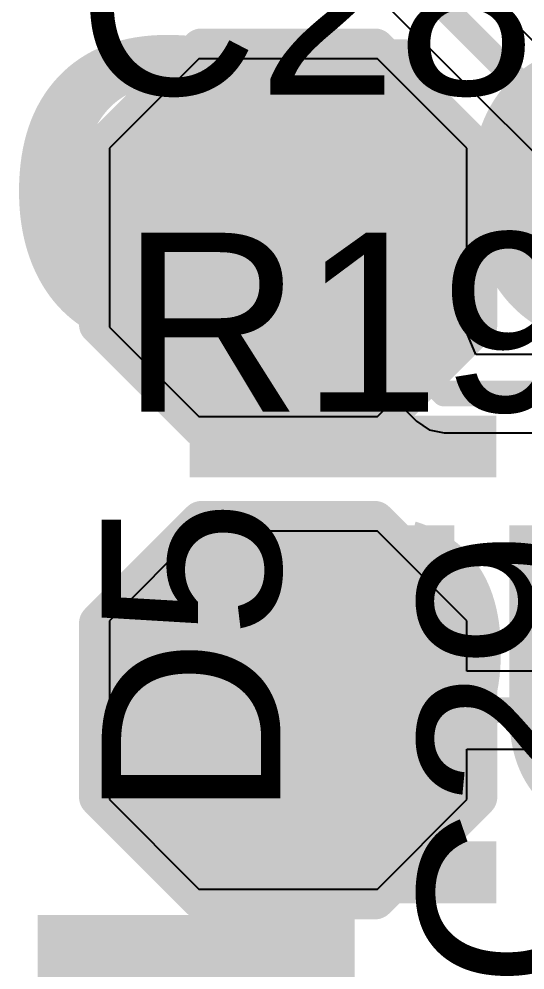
# Model space of a CAD drawing. Header units: inches. Extents: x -25 to 271, y -41 to 15.
# Drawn here: x 56.645 to 59.16, y -19.491 to -14.764 of the extents above; entities that cross this region are included whole.
import ezdxf

# ---------------------------------------------------------------- set-up
doc = ezdxf.new("R2010")
doc.units = ezdxf.units.IN
for name, color, linetype in [('Bottom Layer', 5, 'Continuous'), ('Bottom Overlay', 54, 'Continuous'), ('Bottom Paste', 16, 'Continuous'), ('Bottom Solder', 6, 'Continuous'), ('Top Layer', 1, 'Continuous'), ('Top Overlay', 2, 'Continuous'), ('Top Paste', 8, 'Continuous'), ('Top Solder', 216, 'Continuous')]:
    doc.layers.add(name, color=color, linetype=linetype)
doc.styles.add('Arial', font='', dxfattribs={"height": 0.2})
doc.styles.add('Arial_Bold', font='', dxfattribs={"height": 0.2})
doc.styles.get('Arial').set_extended_font_data('Arial')
doc.styles.get('Arial_Bold').set_extended_font_data('Arial', bold=True)

# ---------------------------------------------------------------- blocks, each defined once
blk = doc.blocks.new('SOD_323_61')
at = {"layer": 'Top Layer'}
for points in [[(-0.74999977, -0.4500003699999999), (-1.55000071, -0.4500003700000001), (-1.55000071, 0.4500003699999999), (-0.74999977, 0.4500003700000001)], [(1.55000071, -0.4500003699999999), (0.74999977, -0.4500003700000001), (0.74999977, 0.4500003699999999), (1.55000071, 0.4500003700000001)]]:
    blk.add_hatch(color=1, dxfattribs=at).paths.add_polyline_path(points)
at = {"layer": 'Top Overlay'}
for points in [[(-2.0066, 0.4826), (-0.9143999999999999, 0.4826), (-0.9143999999999999, 0.7874), (-2.0066, 0.7874)], [(-2.0066, -0.508), (-1.5748, -0.508), (-1.5748, 0.508), (-2.0066, 0.508)], [(-2.0066, -0.7874), (-0.9143999999999999, -0.7874), (-0.9143999999999999, -0.4826), (-2.0066, -0.4826)]]:
    blk.add_hatch(color=2, dxfattribs=at).paths.add_polyline_path(points)
at = {"layer": 'Top Paste'}
for points in [[(-0.74999977, -0.4500003699999999), (-1.55000071, -0.4500003700000001), (-1.55000071, 0.4500003699999999), (-0.74999977, 0.4500003700000001)], [(1.55000071, -0.4500003699999999), (0.74999977, -0.4500003700000001), (0.74999977, 0.4500003699999999), (1.55000071, 0.4500003700000001)]]:
    blk.add_hatch(color=8, dxfattribs=at).paths.add_polyline_path(points)
at = {"layer": 'Top Solder'}
for points in [[(-0.69499861, -0.5050015299999998), (-1.60500187, -0.50500153), (-1.60500187, 0.5050015299999998), (-0.69499861, 0.50500153)], [(1.60500187, -0.5050015299999998), (0.69499861, -0.50500153), (0.69499861, 0.5050015299999998), (1.60500187, 0.50500153)]]:
    blk.add_hatch(color=216, dxfattribs=at).paths.add_polyline_path(points)
at = {"layer": 'Top Overlay'}
for points in [[(0.9397999999999999, 0.7366, 0.127, 0.127, 0), (-0.9143999999999999, 0.7366, 0.127, 0.127, 0)], [(0.9397999999999999, 0.5588, 0.127, 0.127, 0), (0.9397999999999999, 0.7366, 0.127, 0.127, 0)], [(0.9397999999999999, -0.7366, 0.127, 0.127, 0), (0.9397999999999999, -0.5588, 0.127, 0.127, 0)], [(0.9397999999999999, -0.7366, 0.127, 0.127, 0), (-0.9143999999999999, -0.7366, 0.127, 0.127, 0)]]:
    blk.add_lwpolyline(points, format="xyseb", dxfattribs=at)
for points in [[(-0.9461499999999999, 0.7366, 0.0635, 0.0635, 1), (-0.88265, 0.7366, 0.0635, 0.0635, 1)], [(0.9080499999999999, 0.7366, 0.0635, 0.0635, 1), (0.9715499999999999, 0.7366, 0.0635, 0.0635, 1)], [(0.9080499999999999, 0.7366, 0.0635, 0.0635, 1), (0.9715499999999999, 0.7366, 0.0635, 0.0635, 1)], [(0.9080499999999999, 0.5588, 0.0635, 0.0635, 1), (0.9715499999999999, 0.5588, 0.0635, 0.0635, 1)], [(0.9080499999999999, -0.5588, 0.0635, 0.0635, 1), (0.9715499999999999, -0.5588, 0.0635, 0.0635, 1)], [(-0.9461499999999999, -0.7366, 0.0635, 0.0635, 1), (-0.88265, -0.7366, 0.0635, 0.0635, 1)], [(0.9080499999999999, -0.7366, 0.0635, 0.0635, 1), (0.9715499999999999, -0.7366, 0.0635, 0.0635, 1)], [(0.9080499999999999, -0.7366, 0.0635, 0.0635, 1), (0.9715499999999999, -0.7366, 0.0635, 0.0635, 1)]]:
    blk.add_lwpolyline(points, format="xyseb", close=True, dxfattribs=at)
blk = doc.blocks.new('TEST_POINT_B_89')
at = {"layer": 'Bottom Layer'}
blk.add_hatch(color=5, dxfattribs=at).paths.add_polyline_path([(0.3809999999999999, 0.7619999999999999), (-0.3809999999999999, 0.7619999999999999), (-0.7619999999999999, 0.3809999999999999), (-0.7619999999999999, -0.3809999999999999), (-0.3809999999999999, -0.7619999999999999), (0.3809999999999999, -0.7619999999999999), (0.7619999999999999, -0.3809999999999999), (0.7619999999999999, 0.3809999999999999)])
at = {"layer": 'Bottom Paste'}
blk.add_hatch(color=16, dxfattribs=at).paths.add_polyline_path([(0.3809999999999999, 0.7619999999999999), (-0.3809999999999999, 0.7619999999999999), (-0.7619999999999999, 0.3809999999999999), (-0.7619999999999999, -0.3809999999999999), (-0.3809999999999999, -0.7619999999999999), (0.3809999999999999, -0.7619999999999999), (0.7619999999999999, -0.3809999999999999), (0.7619999999999999, 0.3809999999999999)])
at = {"layer": 'Bottom Solder'}
blk.add_hatch(color=6, dxfattribs=at).paths.add_polyline_path([(0.4318, 0.8636), (-0.4318, 0.8636), (-0.8636, 0.4318), (-0.8636, -0.4318), (-0.4318, -0.8636), (0.4318, -0.8636), (0.8636, -0.4318), (0.8636, 0.4318)])
at = {"layer": 'Bottom Overlay'}
for points in [[(-0.4318, 0.9397999999999999, 0.1999996, 0.1999996, 0), (-0.9397999999999999, 0.4318, 0.1999996, 0.1999996, 0)], [(0.4318, 0.9397999999999999, 0.1999996, 0.1999996, 0), (-0.4318, 0.9397999999999999, 0.1999996, 0.1999996, 0)], [(0.9397999999999999, 0.4318, 0.1999996, 0.1999996, 0), (0.4318, 0.9397999999999999, 0.1999996, 0.1999996, 0)], [(-0.9397999999999999, 0.4318, 0.1999996, 0.1999996, 0), (-0.9397999999999999, -0.4318, 0.1999996, 0.1999996, 0)], [(0.9397999999999999, 0.4318, 0.1999996, 0.1999996, 0), (0.9397999999999999, -0.4318, 0.1999996, 0.1999996, 0)], [(-0.4318, -0.9397999999999999, 0.1999996, 0.1999996, 0), (-0.9397999999999999, -0.4318, 0.1999996, 0.1999996, 0)], [(0.9397999999999999, -0.4318, 0.1999996, 0.1999996, 0), (0.4318, -0.9397999999999999, 0.1999996, 0.1999996, 0)], [(0.4318, -0.9397999999999999, 0.1999996, 0.1999996, 0), (-0.4318, -0.9397999999999999, 0.1999996, 0.1999996, 0)]]:
    blk.add_lwpolyline(points, format="xyseb", dxfattribs=at)
for points in [[(-0.4817998999999999, 0.9397999999999999, 0.0999998, 0.0999998, 1), (-0.3818001, 0.9397999999999999, 0.0999998, 0.0999998, 1)], [(-0.4817998999999999, 0.9397999999999999, 0.0999998, 0.0999998, 1), (-0.3818001, 0.9397999999999999, 0.0999998, 0.0999998, 1)], [(0.3818001, 0.9397999999999999, 0.0999998, 0.0999998, 1), (0.4817998999999999, 0.9397999999999999, 0.0999998, 0.0999998, 1)], [(0.3818001, 0.9397999999999999, 0.0999998, 0.0999998, 1), (0.4817998999999999, 0.9397999999999999, 0.0999998, 0.0999998, 1)], [(-0.9897999000000001, 0.4318, 0.0999998, 0.0999998, 1), (-0.8898001, 0.4318, 0.0999998, 0.0999998, 1)], [(-0.9897999000000001, 0.4318, 0.0999998, 0.0999998, 1), (-0.8898001, 0.4318, 0.0999998, 0.0999998, 1)], [(0.8898001, 0.4318, 0.0999998, 0.0999998, 1), (0.9897999000000001, 0.4318, 0.0999998, 0.0999998, 1)], [(0.8898001, 0.4318, 0.0999998, 0.0999998, 1), (0.9897999000000001, 0.4318, 0.0999998, 0.0999998, 1)], [(-0.9897999000000001, -0.4318, 0.0999998, 0.0999998, 1), (-0.8898001, -0.4318, 0.0999998, 0.0999998, 1)], [(-0.9897999000000001, -0.4318, 0.0999998, 0.0999998, 1), (-0.8898001, -0.4318, 0.0999998, 0.0999998, 1)], [(0.8898001, -0.4318, 0.0999998, 0.0999998, 1), (0.9897999000000001, -0.4318, 0.0999998, 0.0999998, 1)], [(0.8898001, -0.4318, 0.0999998, 0.0999998, 1), (0.9897999000000001, -0.4318, 0.0999998, 0.0999998, 1)], [(-0.4817998999999999, -0.9397999999999999, 0.0999998, 0.0999998, 1), (-0.3818001, -0.9397999999999999, 0.0999998, 0.0999998, 1)], [(-0.4817998999999999, -0.9397999999999999, 0.0999998, 0.0999998, 1), (-0.3818001, -0.9397999999999999, 0.0999998, 0.0999998, 1)], [(0.3818001, -0.9397999999999999, 0.0999998, 0.0999998, 1), (0.4817998999999999, -0.9397999999999999, 0.0999998, 0.0999998, 1)], [(0.3818001, -0.9397999999999999, 0.0999998, 0.0999998, 1), (0.4817998999999999, -0.9397999999999999, 0.0999998, 0.0999998, 1)]]:
    blk.add_lwpolyline(points, format="xyseb", close=True, dxfattribs=at)
blk = doc.blocks.new('TEST_POINT_B_90')
at = {"layer": 'Bottom Layer'}
blk.add_hatch(color=5, dxfattribs=at).paths.add_polyline_path([(0.3809999999999999, 0.7619999999999999), (-0.3809999999999999, 0.7619999999999999), (-0.7619999999999999, 0.3809999999999999), (-0.7619999999999999, -0.3809999999999999), (-0.3809999999999999, -0.7619999999999999), (0.3809999999999999, -0.7619999999999999), (0.7619999999999999, -0.3809999999999999), (0.7619999999999999, 0.3809999999999999)])
at = {"layer": 'Bottom Paste'}
blk.add_hatch(color=16, dxfattribs=at).paths.add_polyline_path([(0.3809999999999999, 0.7619999999999999), (-0.3809999999999999, 0.7619999999999999), (-0.7619999999999999, 0.3809999999999999), (-0.7619999999999999, -0.3809999999999999), (-0.3809999999999999, -0.7619999999999999), (0.3809999999999999, -0.7619999999999999), (0.7619999999999999, -0.3809999999999999), (0.7619999999999999, 0.3809999999999999)])
at = {"layer": 'Bottom Solder'}
blk.add_hatch(color=6, dxfattribs=at).paths.add_polyline_path([(0.4318, 0.8636), (-0.4318, 0.8636), (-0.8636, 0.4318), (-0.8636, -0.4318), (-0.4318, -0.8636), (0.4318, -0.8636), (0.8636, -0.4318), (0.8636, 0.4318)])
at = {"layer": 'Bottom Overlay'}
for points in [[(-0.4318, 0.9397999999999999, 0.1999996, 0.1999996, 0), (-0.9397999999999999, 0.4318, 0.1999996, 0.1999996, 0)], [(0.4318, 0.9397999999999999, 0.1999996, 0.1999996, 0), (-0.4318, 0.9397999999999999, 0.1999996, 0.1999996, 0)], [(0.9397999999999999, 0.4318, 0.1999996, 0.1999996, 0), (0.4318, 0.9397999999999999, 0.1999996, 0.1999996, 0)], [(-0.9397999999999999, 0.4318, 0.1999996, 0.1999996, 0), (-0.9397999999999999, -0.4318, 0.1999996, 0.1999996, 0)], [(0.9397999999999999, 0.4318, 0.1999996, 0.1999996, 0), (0.9397999999999999, -0.4318, 0.1999996, 0.1999996, 0)], [(-0.4318, -0.9397999999999999, 0.1999996, 0.1999996, 0), (-0.9397999999999999, -0.4318, 0.1999996, 0.1999996, 0)], [(0.9397999999999999, -0.4318, 0.1999996, 0.1999996, 0), (0.4318, -0.9397999999999999, 0.1999996, 0.1999996, 0)], [(0.4318, -0.9397999999999999, 0.1999996, 0.1999996, 0), (-0.4318, -0.9397999999999999, 0.1999996, 0.1999996, 0)]]:
    blk.add_lwpolyline(points, format="xyseb", dxfattribs=at)
for points in [[(-0.4817998999999999, 0.9397999999999999, 0.0999998, 0.0999998, 1), (-0.3818001, 0.9397999999999999, 0.0999998, 0.0999998, 1)], [(-0.4817998999999999, 0.9397999999999999, 0.0999998, 0.0999998, 1), (-0.3818001, 0.9397999999999999, 0.0999998, 0.0999998, 1)], [(0.3818001, 0.9397999999999999, 0.0999998, 0.0999998, 1), (0.4817998999999999, 0.9397999999999999, 0.0999998, 0.0999998, 1)], [(0.3818001, 0.9397999999999999, 0.0999998, 0.0999998, 1), (0.4817998999999999, 0.9397999999999999, 0.0999998, 0.0999998, 1)], [(-0.9897999000000001, 0.4318, 0.0999998, 0.0999998, 1), (-0.8898001, 0.4318, 0.0999998, 0.0999998, 1)], [(-0.9897999000000001, 0.4318, 0.0999998, 0.0999998, 1), (-0.8898001, 0.4318, 0.0999998, 0.0999998, 1)], [(0.8898001, 0.4318, 0.0999998, 0.0999998, 1), (0.9897999000000001, 0.4318, 0.0999998, 0.0999998, 1)], [(0.8898001, 0.4318, 0.0999998, 0.0999998, 1), (0.9897999000000001, 0.4318, 0.0999998, 0.0999998, 1)], [(-0.9897999000000001, -0.4318, 0.0999998, 0.0999998, 1), (-0.8898001, -0.4318, 0.0999998, 0.0999998, 1)], [(-0.9897999000000001, -0.4318, 0.0999998, 0.0999998, 1), (-0.8898001, -0.4318, 0.0999998, 0.0999998, 1)], [(0.8898001, -0.4318, 0.0999998, 0.0999998, 1), (0.9897999000000001, -0.4318, 0.0999998, 0.0999998, 1)], [(0.8898001, -0.4318, 0.0999998, 0.0999998, 1), (0.9897999000000001, -0.4318, 0.0999998, 0.0999998, 1)], [(-0.4817998999999999, -0.9397999999999999, 0.0999998, 0.0999998, 1), (-0.3818001, -0.9397999999999999, 0.0999998, 0.0999998, 1)], [(-0.4817998999999999, -0.9397999999999999, 0.0999998, 0.0999998, 1), (-0.3818001, -0.9397999999999999, 0.0999998, 0.0999998, 1)], [(0.3818001, -0.9397999999999999, 0.0999998, 0.0999998, 1), (0.4817998999999999, -0.9397999999999999, 0.0999998, 0.0999998, 1)], [(0.3818001, -0.9397999999999999, 0.0999998, 0.0999998, 1), (0.4817998999999999, -0.9397999999999999, 0.0999998, 0.0999998, 1)]]:
    blk.add_lwpolyline(points, format="xyseb", close=True, dxfattribs=at)

msp = doc.modelspace()

# ---------------------------------------------------------------- linework, layer by layer
at = {"layer": 'Bottom Layer'}
for p, q in [((60.02478469999999, -15.69887894), (58.17735126, -13.8514455)), ((57.84577711999999, -14.06924288), (59.80698731999999, -16.03045308)), ((57.53861999999999, -14.96246436), (57.09411999999999, -15.40696436)), ((58.42762, -14.96246436), (57.53861999999999, -14.96246436)), ((58.87212, -15.40696436), (58.42762, -14.96246436)), ((57.09411999999999, -15.40696436), (57.09411999999999, -16.29596436)), ((58.87212, -16.29596436), (58.87212, -15.40696436)), ((57.09411999999999, -16.29596436), (57.53861999999999, -16.74046436)), ((58.8628744, -16.30520996), (58.87212, -16.29596436)), ((58.91548033999999, -16.43220996), (58.8628744, -16.30520996)), ((61.29879536, -16.43220996), (58.91548033999999, -16.43220996)), ((58.42762, -16.74046436), (58.51252965999999, -16.6555547)), ((58.51252965999999, -16.6555547), (58.62075906, -16.7637841)), ((57.53861999999999, -16.74046436), (58.42762, -16.74046436)), ((58.62075906, -16.7637841), (58.68377138, -16.80588714)), ((58.68377138, -16.80588714), (58.75810194, -16.82067248)), ((58.75810194, -16.82067248), (61.29879536, -16.82067248)), ((57.53861999999999, -17.31103218), (57.09411999999999, -17.75553218)), ((58.42762, -17.31103218), (57.53861999999999, -17.31103218)), ((58.87212, -17.75553218), (58.42762, -17.31103218)), ((57.09411999999999, -17.75553218), (57.09411999999999, -18.64453218)), ((58.87212, -18.00580092), (58.87212, -17.75553218)), ((60.84544345999999, -18.00580092), (58.87212, -18.00580092)), ((58.87212, -18.64453218), (58.87212, -18.39426344)), ((58.87212, -18.39426344), (60.92589795999999, -18.39426344)), ((57.09411999999999, -18.64453218), (57.53861999999999, -19.08903218)), ((58.42762, -19.08903218), (58.87212, -18.64453218)), ((57.53861999999999, -19.08903218), (58.42762, -19.08903218))]:
    msp.add_line(p, q, dxfattribs=at)
for points in [[(57.98311999999999, -13.9319, 0.127, 0.127, 0), (59.9443302, -15.8931102, 0.127, 0.127, 0)], [(57.98311999999999, -15.85146436, 0.127, 0.127, 0), (57.98312508, -15.85146436, 0.127, 0.127, 0)], [(57.98312508, -15.85146436, 0.127, 0.127, 0), (58.75810194, -16.62644122, 0.127, 0.127, 0)], [(58.75810194, -16.62644122, 0.127, 0.127, 0), (61.6805218, -16.62644122, 0.127, 0.127, 0)], [(57.98311999999999, -18.20003218, 0.127, 0.127, 0), (60.92589795999999, -18.20003218, 0.127, 0.127, 0)]]:
    msp.add_lwpolyline(points, format="xyseb", dxfattribs=at)
for points in [[(57.95137, -15.85146436, 0.0635, 0.0635, 1), (58.01487, -15.85146436, 0.0635, 0.0635, 1)], [(57.95137507999999, -15.85146436, 0.0635, 0.0635, 1), (58.01487507999999, -15.85146436, 0.0635, 0.0635, 1)], [(57.95137507999999, -15.85146436, 0.0635, 0.0635, 1), (58.01487507999999, -15.85146436, 0.0635, 0.0635, 1)], [(58.72635194, -16.62644122, 0.0635, 0.0635, 1), (58.78985194, -16.62644122, 0.0635, 0.0635, 1)], [(58.72635194, -16.62644122, 0.0635, 0.0635, 1), (58.78985194, -16.62644122, 0.0635, 0.0635, 1)], [(57.95137, -18.20003218, 0.0635, 0.0635, 1), (58.01487, -18.20003218, 0.0635, 0.0635, 1)]]:
    msp.add_lwpolyline(points, format="xyseb", close=True, dxfattribs=at)

# ---------------------------------------------------------------- block references
for name, p, rotation in [('TEST_POINT_B_89', (57.98311999999999, -15.85146436), 180), ('TEST_POINT_B_90', (57.98311999999999, -18.20003218), 180), ('SOD_323_61', (57.52592, -21.224494), 270)]:
    msp.add_blockref(name, p, dxfattribs=dict(rotation=rotation))

# ---------------------------------------------------------------- texts
at = {"layer": 'Bottom Overlay', "style": 'Arial_Bold', "text_generation_flag": 2}
for s, rotation, p in [('SWDIO', 360, (63.76941779999999, -16.39002056)), ('VOXL_EN_BUCK', 270, (57.49382709999999, -32.9184)), ('RUN', 360, (62.0268, -18.80562406))]:
    msp.add_text(s, height=1.524, rotation=rotation, dxfattribs=at).set_placement(p)
at = {"layer": 'Top Overlay', "style": 'Arial'}
for s, p in [('C28', (56.93580687999999, -15.14104922)), ('R19', (57.15163068, -16.71584922))]:
    msp.add_text(s, height=0.889, dxfattribs=at).set_placement(p)
for s, p in [('D5', (57.94487521999999, -18.73928688)), ('C29', (59.51876335999999, -19.58435758))]:
    msp.add_text(s, height=0.889, rotation=90, dxfattribs=at).set_placement(p)

doc.saveas('drawing.dxf')
